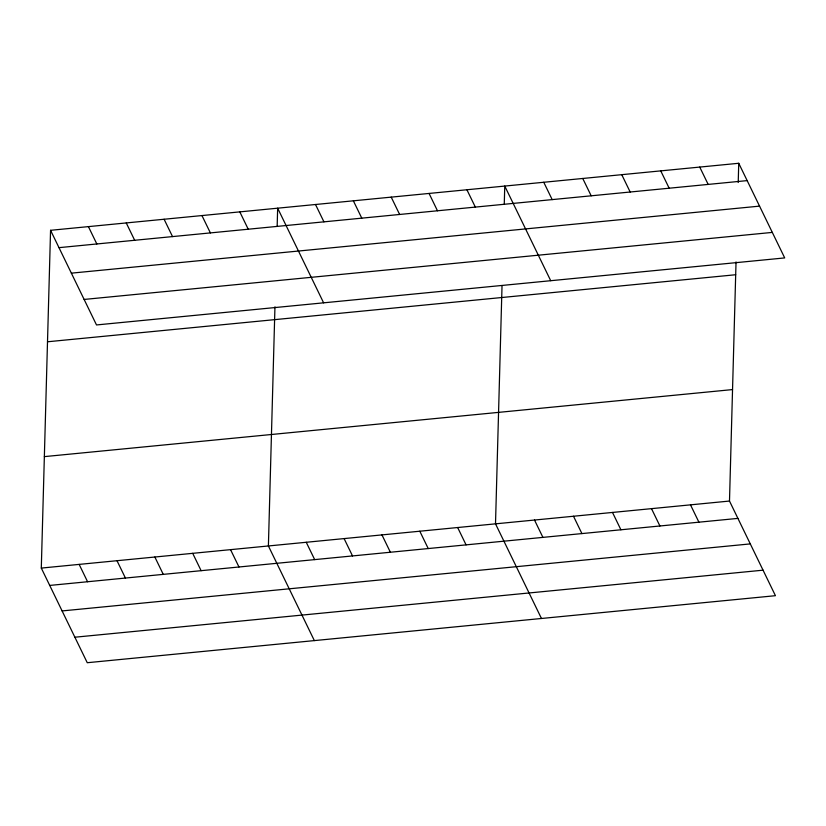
<?xml version="1.0" encoding="UTF-8"?>
<svg xmlns="http://www.w3.org/2000/svg" width="826" height="826" viewBox="0 0 826 826"><rect width="100%" height="100%" fill="white"/><g stroke="black" fill="none" stroke-linecap="round" stroke-linejoin="round"><path stroke-width="1.24" d="M736.038 261.925L729.492 501.052L775.438 595.691L87.257 662.72L41.3 568.082L50.562 230.309L738.743 163.28L784.7 257.918L96.508 324.948L50.562 230.309M274.955 306.838L268.398 545.965L314.355 640.604M277.164 226.128L277.66 208.193L323.616 302.832M502.022 286.002L495.507 523.839L541.453 618.478M504.273 204.001L504.758 186.067L550.715 280.706M738.217 182.494L738.743 163.28M58.976 247.655L747.169 180.615M71.366 273.158L759.548 206.128M84.128 299.446L772.31 232.405M47.505 341.778L735.687 274.738M44.356 456.623L732.538 389.583M41.3 568.082L729.492 501.052M49.725 585.428L737.907 518.387M62.105 610.93L750.297 543.9M74.867 637.218L763.059 570.177M699.746 167.079L708.171 184.415M660.748 170.879L669.174 188.214M621.751 174.668L630.176 192.014M582.753 178.468L591.179 195.814M543.756 182.267L552.181 199.613M690.495 504.851L698.91 522.187M651.497 508.64L659.912 525.986M466.907 189.753L475.332 207.099M612.5 512.44L620.915 529.786M429.066 193.439L437.481 210.785M573.502 516.24L581.917 533.586M391.214 197.125L399.629 214.471M534.505 520.039L542.919 537.385M353.363 200.821L361.778 218.157M315.511 204.507L323.937 221.843M457.656 527.525L466.07 544.871M419.804 531.211L428.219 548.557M239.808 211.879L248.234 229.225M381.953 534.897L390.378 552.243M201.957 215.565L210.382 232.911M344.101 538.593L352.526 555.929M164.106 219.251L172.531 236.597M306.25 542.279L314.675 559.615M126.254 222.937L134.679 240.283M88.413 226.623L96.828 243.969M230.547 549.651L238.972 566.987M192.706 553.337L201.121 570.683M154.854 557.023L163.269 574.369M117.003 560.709L125.418 578.055M79.151 564.395L87.577 581.741"/></g></svg>
